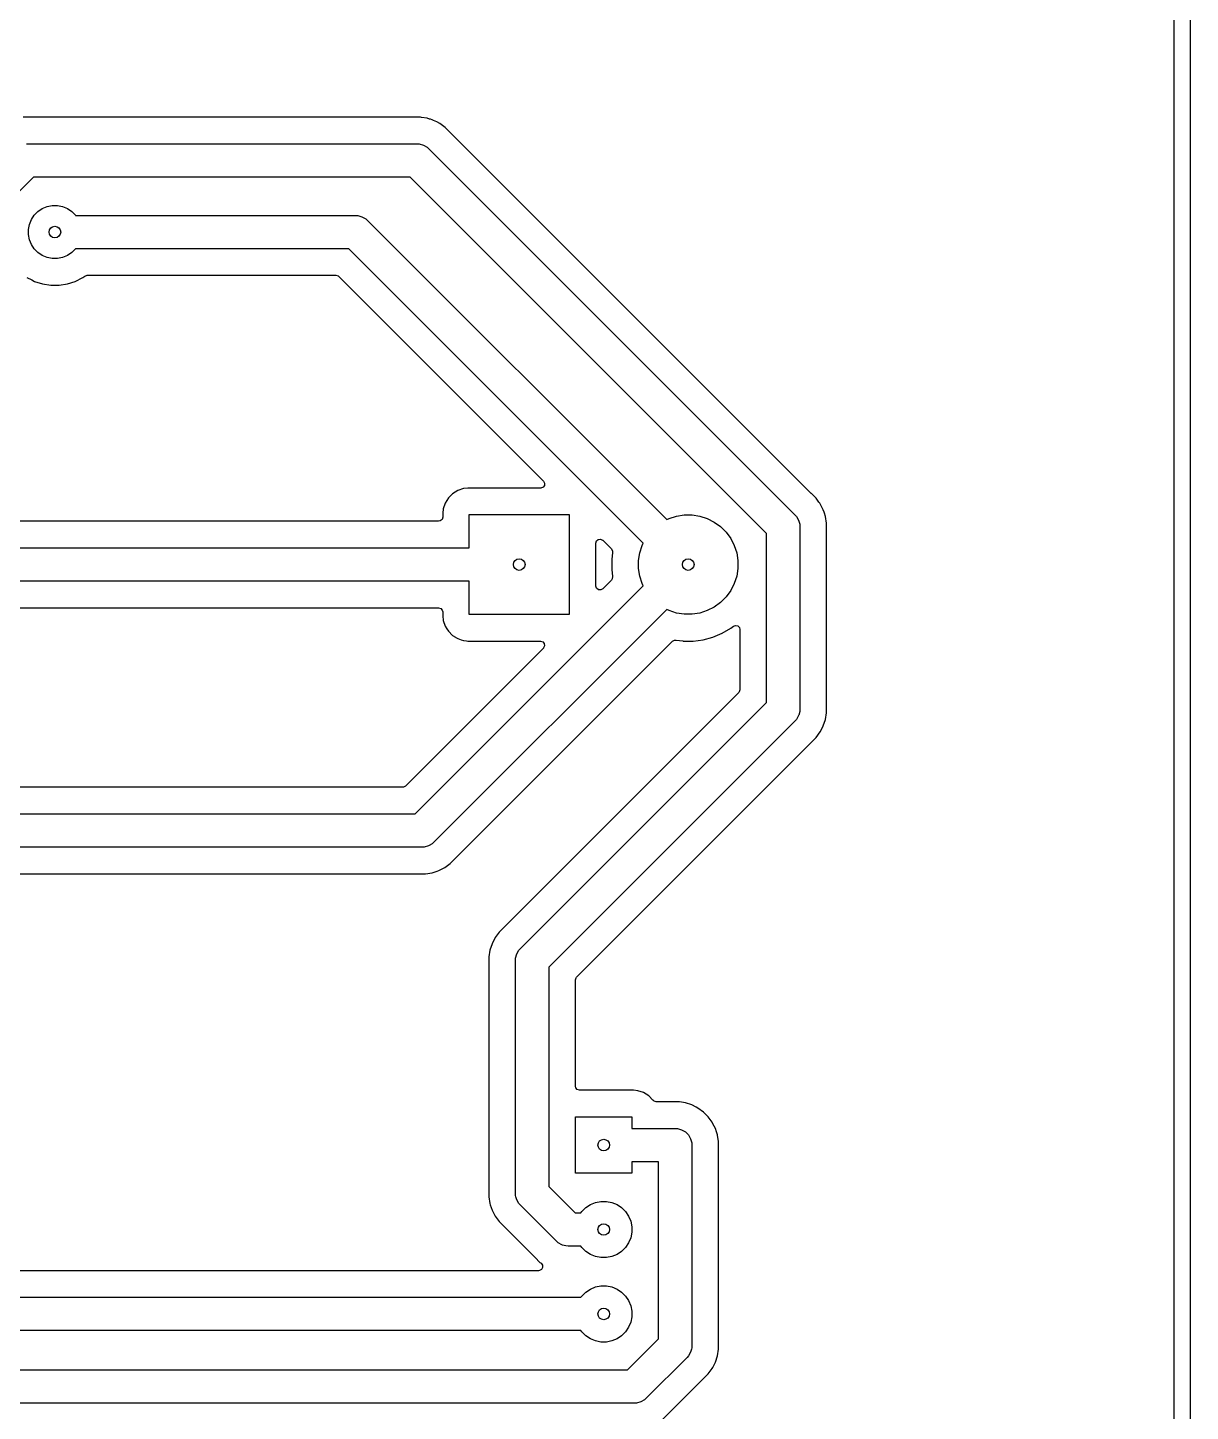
# Model space of a CAD drawing. Extents: x 20 to 124, y -124 to -20.
# Drawn here: x 89.05 to 124, y -102.44 to -60.82 of the extents above; entities that cross this region are included whole.
import ezdxf

# ---------------------------------------------------------------- set-up
doc = ezdxf.new("R2010")
doc.units = 0
doc.layers.add('BLACK', color=7, linetype='CONTINUOUS')
doc.layers.add('WHITE', color=7, linetype='CONTINUOUS')

msp = doc.modelspace()

# ---------------------------------------------------------------- linework, layer by layer
at = {"layer": 'BLACK', "linetype": 'CONTINUOUS'}
for p, q in [((123.4995, -20.6245), (123.4995, -123.3755)), ((100.854252, -63.5152), (88.907548, -63.5152)), ((100.881895, -63.519578), (100.854252, -63.5152)), ((101.056435, -63.547222), (100.881895, -63.519578)), ((101.129903, -63.571094), (101.056435, -63.547222)), ((101.153776, -63.578851), (101.129903, -63.571094)), ((101.204415, -63.595304), (101.153776, -63.578851)), ((101.251123, -63.610481), (101.204415, -63.595304)), ((101.342314, -63.656946), (101.251123, -63.610481)), ((101.433511, -63.703413), (101.342314, -63.656946)), ((101.599119, -63.823734), (101.433511, -63.703413)), ((101.59912, -63.823735), (101.599119, -63.823734)), ((101.599121, -63.823736), (101.59912, -63.823735)), ((112.605592, -74.830208), (101.599121, -63.823736)), ((89.0099, -64.3157), (100.7519, -64.3157)), ((100.7519, -64.3157), (100.817148, -64.319977)), ((100.817148, -64.319977), (100.817163, -64.319977)), ((100.817163, -64.319977), (100.943242, -64.35376)), ((100.943242, -64.35376), (101.056281, -64.419023)), ((101.056281, -64.419023), (101.056296, -64.419038)), ((101.056296, -64.419038), (101.105453, -64.462147)), ((101.105453, -64.462147), (112.115054, -75.471747)), ((89.217007, -65.3157), (87.7886, -66.744106)), ((100.544794, -65.3157), (89.217007, -65.3157)), ((111.2615, -76.032406), (100.544794, -65.3157)), ((89.158363, -66.592883), (89.245492, -66.462485)), ((89.245492, -66.462485), (89.356385, -66.351592)), ((89.356385, -66.351592), (89.486783, -66.264463)), ((89.486783, -66.264463), (89.631672, -66.204448)), ((89.631672, -66.204448), (89.785486, -66.173852)), ((89.785486, -66.173852), (89.942314, -66.173852)), ((89.942314, -66.173852), (90.096128, -66.204448)), ((90.096128, -66.204448), (90.241017, -66.264463)), ((90.241017, -66.264463), (90.371415, -66.351592)), ((90.371415, -66.351592), (90.482308, -66.462485)), ((90.482308, -66.462485), (90.487329, -66.47)), ((90.487329, -66.47), (98.9039, -66.47)), ((98.9039, -66.47), (98.969148, -66.474277)), ((98.969148, -66.474277), (98.969163, -66.474277)), ((98.969163, -66.474277), (99.095242, -66.50806)), ((99.095242, -66.50806), (99.208281, -66.573323)), ((99.208281, -66.573323), (99.208296, -66.573338)), ((99.208296, -66.573338), (99.257453, -66.616447)), ((89.067752, -66.891586), (89.098348, -66.737772)), ((89.067752, -67.048414), (89.067752, -66.891586)), ((89.098348, -66.737772), (89.158363, -66.592883)), ((99.257453, -66.616447), (108.260523, -75.619517)), ((89.098348, -67.202228), (89.067752, -67.048414)), ((89.158363, -67.347117), (89.098348, -67.202228)), ((89.245492, -67.477515), (89.158363, -67.347117)), ((89.356385, -67.588408), (89.245492, -67.477515)), ((89.486783, -67.675537), (89.356385, -67.588408)), ((89.631672, -67.735552), (89.486783, -67.675537)), ((89.785486, -67.766148), (89.631672, -67.735552)), ((89.942314, -67.766148), (89.785486, -67.766148)), ((90.096128, -67.735552), (89.942314, -67.766148)), ((90.241017, -67.675537), (90.096128, -67.735552)), ((90.371415, -67.588408), (90.241017, -67.675537)), ((90.482308, -67.477515), (90.371415, -67.588408)), ((90.487329, -67.47), (90.482308, -67.477515)), ((98.696794, -67.47), (90.487329, -67.47)), ((107.553417, -76.326623), (98.696794, -67.47)), ((89.025055, -68.33887), (89.167517, -68.411458)), ((89.167517, -68.411458), (89.249516, -68.453239)), ((89.249516, -68.453239), (89.249518, -68.453239)), ((89.249518, -68.453239), (89.249521, -68.453241)), ((89.249521, -68.453241), (89.489115, -68.53109)), ((89.489115, -68.53109), (89.737938, -68.5705)), ((89.737938, -68.5705), (89.737939, -68.5705)), ((89.737939, -68.5705), (89.989861, -68.5705)), ((89.989861, -68.5705), (89.989862, -68.5705)), ((89.989862, -68.5705), (90.238685, -68.53109)), ((90.238685, -68.53109), (90.478279, -68.453241)), ((90.478279, -68.453241), (90.702745, -68.33887)), ((90.702745, -68.33887), (90.764253, -68.294181)), ((90.764253, -68.294181), (90.830058, -68.270702)), ((90.830058, -68.270702), (90.837138, -68.2705)), ((90.837138, -68.2705), (98.313853, -68.2705)), ((98.313853, -68.2705), (98.380892, -68.290185)), ((98.380892, -68.290185), (98.401534, -68.306819)), ((98.401534, -68.306819), (101.49587, -71.401155)), ((101.49587, -71.401155), (104.552535, -74.457819)), ((104.552535, -74.457819), (104.58602, -74.519142)), ((101.821637, -74.840184), (101.694084, -74.967737)), ((101.974376, -74.744211), (101.821637, -74.840184)), ((102.144645, -74.684631), (101.974376, -74.744211)), ((102.14465, -74.68463), (102.144645, -74.684631)), ((102.278939, -74.6695), (102.14465, -74.68463)), ((104.464854, -74.6695), (102.278939, -74.6695)), ((104.4737, -74.669184), (104.464854, -74.6695)), ((104.539164, -74.644767), (104.4737, -74.669184)), ((104.581036, -74.588834), (104.539164, -74.644767)), ((104.58602, -74.519142), (104.581036, -74.588834)), ((112.605607, -74.830222), (112.605592, -74.830208)), ((112.608718, -74.833333), (112.605607, -74.830222)), ((112.608719, -74.833334), (112.608718, -74.833333)), ((112.753466, -74.978081), (112.608719, -74.833334)), ((101.53853, -75.29075), (101.5234, -75.425039)), ((101.538531, -75.290745), (101.53853, -75.29075)), ((101.598111, -75.120476), (101.538531, -75.290745)), ((101.694084, -74.967737), (101.598111, -75.120476)), ((112.753468, -74.978084), (112.753466, -74.978081)), ((112.753469, -74.978085), (112.753468, -74.978084)), ((112.835781, -75.091378), (112.753469, -74.978085)), ((112.835782, -75.09138), (112.835781, -75.091378)), ((112.835783, -75.091382), (112.835782, -75.09138)), ((112.856921, -75.120476), (112.835783, -75.091382)), ((112.873786, -75.143689), (112.856921, -75.120476)), ((112.966721, -75.326081), (112.873786, -75.143689)), ((101.3994, -75.6695), (81.11931, -75.6695)), ((101.450911, -75.658294), (101.3994, -75.6695)), ((101.503715, -75.612539), (101.450911, -75.658294)), ((101.5234, -75.5455), (101.503715, -75.612539)), ((101.5234, -75.425039), (101.5234, -75.5455)), ((102.3239, -76.47), (102.3239, -75.47)), ((102.3239, -75.47), (105.3239, -75.47)), ((105.3239, -75.47), (105.3239, -78.47)), ((108.260523, -75.619517), (108.329875, -75.584181)), ((108.329875, -75.584181), (108.553732, -75.511445)), ((108.553732, -75.511445), (108.786211, -75.474624)), ((108.786211, -75.474624), (109.021589, -75.474624)), ((109.021589, -75.474624), (109.254068, -75.511445)), ((109.254068, -75.511445), (109.477925, -75.584181)), ((109.477925, -75.584181), (109.687648, -75.69104)), ((109.687648, -75.69104), (109.878072, -75.829391)), ((112.115054, -75.471747), (112.158169, -75.520911)), ((112.158169, -75.520911), (112.158177, -75.520919)), ((112.158177, -75.520919), (112.22344, -75.633958)), ((112.22344, -75.633958), (112.22344, -75.633959)), ((112.22344, -75.633959), (112.257223, -75.760037)), ((112.966723, -75.326087), (112.966721, -75.326081)), ((112.988912, -75.394379), (112.966723, -75.326087)), ((112.998876, -75.425046), (112.988912, -75.394379)), ((113.029977, -75.520766), (112.998876, -75.425046)), ((113.062, -75.722948), (113.029977, -75.520766)), ((113.062, -81.426452), (113.062, -75.722948)), ((109.878072, -75.829391), (110.044509, -75.995828)), ((110.044509, -75.995828), (110.18286, -76.186252)), ((111.2615, -81.116993), (111.2615, -76.032406)), ((112.257223, -75.760037), (112.257223, -75.760052)), ((112.257223, -75.760052), (112.2615, -75.8253)), ((112.2615, -75.8253), (112.2615, -81.3241)), ((78.173107, -76.47), (102.3239, -76.47)), ((106.1244, -76.329046), (106.144085, -76.262007)), ((106.1244, -77.610952), (106.1244, -76.329046)), ((106.144085, -76.262007), (106.196889, -76.216252)), ((106.196889, -76.216252), (106.266047, -76.206308)), ((106.266047, -76.206308), (106.329603, -76.235333)), ((106.329603, -76.235333), (106.336081, -76.241365)), ((106.336081, -76.241365), (106.596286, -76.50157)), ((106.596286, -76.50157), (106.629771, -76.562893)), ((106.629771, -76.562893), (106.631544, -76.605436)), ((107.445345, -76.619832), (107.518081, -76.395975)), ((107.518081, -76.395975), (107.553417, -76.326623)), ((110.18286, -76.186252), (110.289719, -76.395975)), ((110.289719, -76.395975), (110.362455, -76.619832)), ((106.603401, -76.819206), (106.6034, -76.819223)), ((106.6034, -76.819223), (106.6034, -77.120776)), ((106.631544, -76.605436), (106.603401, -76.819206)), ((107.408524, -76.852311), (107.445345, -76.619832)), ((107.408524, -77.087689), (107.408524, -76.852311)), ((110.362455, -76.619832), (110.399276, -76.852311)), ((110.399276, -76.852311), (110.399276, -77.087689)), ((106.620778, -77.403596), (106.596286, -77.438427)), ((106.6034, -77.120776), (106.603401, -77.120793)), ((106.603401, -77.120793), (106.631544, -77.334561)), ((106.631544, -77.334561), (106.620778, -77.403596)), ((107.445345, -77.320168), (107.408524, -77.087689)), ((107.518081, -77.544025), (107.445345, -77.320168)), ((110.362455, -77.320168), (110.289719, -77.544025)), ((110.399276, -77.087689), (110.362455, -77.320168)), ((102.3239, -77.47), (77.966, -77.47)), ((100.696794, -84.47), (107.553417, -77.613376)), ((102.3239, -78.47), (102.3239, -77.47)), ((106.124716, -77.619798), (106.1244, -77.610952)), ((106.149133, -77.685263), (106.124716, -77.619798)), ((106.205067, -77.727134), (106.149133, -77.685263)), ((106.274758, -77.732118), (106.205067, -77.727134)), ((106.336081, -77.698633), (106.274758, -77.732118)), ((106.596286, -77.438427), (106.336081, -77.698633)), ((107.553417, -77.613376), (107.518081, -77.544025)), ((110.18286, -77.753748), (110.044509, -77.944172)), ((110.289719, -77.544025), (110.18286, -77.753748)), ((109.878072, -78.110609), (109.687648, -78.24896)), ((110.044509, -77.944172), (109.878072, -78.110609)), ((78.068352, -78.2705), (101.3994, -78.2705)), ((108.260523, -78.320482), (101.257453, -85.323553)), ((101.3994, -78.2705), (101.466439, -78.290185)), ((101.466439, -78.290185), (101.512194, -78.342989)), ((101.512194, -78.342989), (101.5234, -78.3945)), ((101.5234, -78.3945), (101.5234, -78.514954)), ((101.5234, -78.514954), (101.53853, -78.649249)), ((101.53853, -78.649249), (101.538531, -78.649254)), ((101.538531, -78.649254), (101.598111, -78.819523)), ((105.3239, -78.47), (102.3239, -78.47)), ((108.329875, -78.355819), (108.260523, -78.320482)), ((108.553732, -78.428555), (108.329875, -78.355819)), ((108.786211, -78.465376), (108.553732, -78.428555)), ((109.021589, -78.465376), (108.786211, -78.465376)), ((109.254068, -78.428555), (109.021589, -78.465376)), ((109.477925, -78.355819), (109.254068, -78.428555)), ((109.687648, -78.24896), (109.477925, -78.355819)), ((101.598111, -78.819523), (101.652249, -78.905682)), ((101.652249, -78.905682), (101.694084, -78.972262)), ((101.694084, -78.972262), (101.821638, -79.099816)), ((109.644958, -79.153087), (109.923568, -79.037683)), ((109.923568, -79.037683), (110.184732, -78.8869)), ((110.184732, -78.8869), (110.261515, -78.827981)), ((110.261515, -78.827981), (110.326682, -78.802789)), ((110.326682, -78.802789), (110.395127, -78.816827)), ((110.395127, -78.816827), (110.445117, -78.865641)), ((110.445117, -78.865641), (110.461, -78.926359)), ((110.461, -78.926359), (110.461, -80.734053)), ((104.552534, -79.482181), (100.401534, -83.633181)), ((101.751119, -85.961966), (108.435473, -79.27761)), ((101.821638, -79.099816), (101.906417, -79.153086)), ((101.906417, -79.153086), (101.922218, -79.163015)), ((101.922218, -79.163015), (101.974378, -79.195789)), ((101.974378, -79.195789), (102.0754, -79.231138)), ((102.0754, -79.231138), (102.144645, -79.255368)), ((102.144645, -79.255368), (102.14465, -79.255369)), ((102.14465, -79.255369), (102.235146, -79.265565)), ((102.235146, -79.265565), (102.27894, -79.270499)), ((102.27894, -79.270499), (102.278943, -79.2705)), ((102.278943, -79.2705), (102.278946, -79.2705)), ((102.278946, -79.2705), (104.464853, -79.2705)), ((104.464853, -79.2705), (104.531892, -79.290185)), ((104.531892, -79.290185), (104.577647, -79.342989)), ((104.558566, -79.475703), (104.552534, -79.482181)), ((104.587591, -79.412147), (104.558566, -79.475703)), ((104.577647, -79.342989), (104.587591, -79.412147)), ((108.435473, -79.27761), (108.496794, -79.244127)), ((108.496794, -79.244127), (108.539333, -79.242354)), ((108.539333, -79.242354), (108.740713, -79.268866)), ((108.740713, -79.268866), (108.753101, -79.270498)), ((108.753101, -79.270498), (108.753117, -79.2705)), ((108.753117, -79.2705), (108.753124, -79.2705)), ((108.753124, -79.2705), (109.054676, -79.2705)), ((109.054676, -79.2705), (109.054683, -79.2705)), ((109.054683, -79.2705), (109.353668, -79.231138)), ((109.353668, -79.231138), (109.644958, -79.153087)), ((110.461, -80.734053), (110.441315, -80.801092)), ((110.424681, -80.821734), (103.220236, -88.026178)), ((103.858647, -88.519847), (111.2615, -81.116993)), ((110.441315, -80.801092), (110.424681, -80.821734)), ((112.22344, -81.515442), (112.158177, -81.628481)), ((112.226511, -81.50398), (112.22344, -81.515442)), ((112.257223, -81.389363), (112.226511, -81.50398)), ((112.2615, -81.3241), (112.257223, -81.389347)), ((112.257223, -81.389347), (112.257223, -81.389363)), ((113.029977, -81.628634), (113.062, -81.426452)), ((112.115053, -81.677654), (104.7122, -89.080506)), ((112.158168, -81.628489), (112.115053, -81.677654)), ((112.158177, -81.628481), (112.158168, -81.628489)), ((112.883075, -81.987481), (112.96672, -81.823319)), ((112.96672, -81.823319), (113.029977, -81.628634)), ((109.140314, -85.784471), (112.753466, -82.171319)), ((112.753466, -82.171319), (112.873786, -82.005711)), ((112.873786, -82.005711), (112.883075, -81.987481)), ((100.401534, -83.633181), (100.340211, -83.666666)), ((100.313853, -83.6695), (86.837138, -83.6695)), ((100.340211, -83.666666), (100.313853, -83.6695)), ((86.487329, -84.47), (100.696794, -84.47)), ((100.9039, -85.47), (86.487329, -85.47)), ((100.969148, -85.465723), (100.9039, -85.47)), ((100.969163, -85.465723), (100.969148, -85.465723)), ((101.095242, -85.43194), (100.969163, -85.465723)), ((101.12133, -85.416878), (101.095242, -85.43194)), ((101.208281, -85.366677), (101.12133, -85.416878)), ((101.208296, -85.366661), (101.208281, -85.366677)), ((101.257453, -85.323553), (101.208296, -85.366661)), ((101.403119, -86.17522), (101.551465, -86.099634)), ((101.551465, -86.099634), (101.585511, -86.082287)), ((101.585511, -86.082287), (101.751119, -85.961966)), ((105.549019, -89.375766), (109.140314, -85.784471)), ((86.837138, -86.2705), (101.006251, -86.2705)), ((101.006251, -86.2705), (101.006252, -86.2705)), ((101.006252, -86.2705), (101.208435, -86.238477)), ((101.208435, -86.238477), (101.35519, -86.190793)), ((101.35519, -86.190793), (101.403119, -86.17522)), ((103.093749, -88.203887), (103.006981, -88.374176)), ((103.09991, -88.191793), (103.093749, -88.203886)), ((103.093749, -88.203886), (103.093749, -88.203887)), ((103.099913, -88.191787), (103.09991, -88.191793)), ((103.220231, -88.026184), (103.099913, -88.191787)), ((103.220236, -88.026178), (103.220231, -88.026184)), ((102.943722, -88.568865), (102.9117, -88.771048)), ((103.006981, -88.374176), (102.943722, -88.568865)), ((103.75026, -88.682058), (103.815523, -88.569019)), ((103.815523, -88.569019), (103.815538, -88.569003)), ((103.815538, -88.569003), (103.858647, -88.519847)), ((102.9117, -88.771048), (102.9117, -95.989251)), ((103.7122, -88.8734), (103.716477, -88.808152)), ((103.7122, -95.8869), (103.7122, -88.8734)), ((103.716477, -88.808137), (103.75026, -88.682058)), ((103.716477, -88.808152), (103.716477, -88.808137)), ((104.7122, -89.080506), (104.7122, -95.679793)), ((105.5127, -89.463447), (105.532385, -89.396408)), ((105.5127, -92.6555), (105.5127, -89.463447)), ((105.532385, -89.396408), (105.549019, -89.375766)), ((105.523906, -92.707011), (105.5127, -92.6555)), ((105.569661, -92.759815), (105.523906, -92.707011)), ((105.6367, -92.7795), (105.569661, -92.759815)), ((107.258854, -92.7795), (105.6367, -92.7795)), ((107.25886, -92.7795), (107.258854, -92.7795)), ((107.393149, -92.79463), (107.25886, -92.7795)), ((107.393154, -92.794631), (107.393149, -92.79463)), ((107.563423, -92.854211), (107.393154, -92.794631)), ((107.716162, -92.950184), (107.563423, -92.854211)), ((107.843716, -93.077738), (107.716162, -92.950184)), ((107.847765, -93.082815), (107.843716, -93.077738)), ((107.877671, -93.109815), (107.847765, -93.082815)), ((107.94471, -93.1295), (107.877671, -93.109815)), ((108.617951, -93.1295), (107.94471, -93.1295)), ((108.617952, -93.1295), (108.617951, -93.1295)), ((108.645595, -93.133878), (108.617952, -93.1295)), ((108.820134, -93.161522), (108.645595, -93.133878)), ((109.014823, -93.224781), (108.820134, -93.161522)), ((105.5139, -95.28), (105.5139, -93.58)), ((105.5139, -93.58), (107.2139, -93.58)), ((107.2139, -93.58), (107.2139, -93.93)), ((109.140253, -93.288691), (109.014823, -93.224781)), ((109.19721, -93.317713), (109.140253, -93.288691)), ((109.197212, -93.317714), (109.19721, -93.317713)), ((109.197213, -93.317715), (109.197212, -93.317714)), ((109.362813, -93.438028), (109.197213, -93.317715)), ((109.507571, -93.582786), (109.362813, -93.438028)), ((109.620156, -93.737749), (109.507571, -93.582786)), ((107.2139, -93.93), (108.5156, -93.93)), ((108.5156, -93.93), (108.580863, -93.934278)), ((108.580863, -93.934278), (108.706942, -93.96806)), ((108.706942, -93.96806), (108.819981, -94.033323)), ((108.819981, -94.033323), (108.912277, -94.125619)), ((109.627887, -93.74839), (109.620156, -93.737749)), ((109.687103, -93.864607), (109.627887, -93.74839)), ((109.720818, -93.930776), (109.687103, -93.864607)), ((109.720818, -93.930778), (109.720818, -93.930776)), ((109.72082, -93.930781), (109.720818, -93.930778)), ((109.754727, -94.035137), (109.72082, -93.930781)), ((109.784077, -94.125465), (109.754727, -94.035137)), ((108.912277, -94.125619), (108.97754, -94.238658)), ((108.97754, -94.238658), (109.011322, -94.364737)), ((109.011322, -94.364737), (109.0156, -94.43)), ((109.0156, -94.43), (109.0156, -100.4643)), ((109.785529, -94.134631), (109.784077, -94.125465)), ((109.8161, -94.327648), (109.785529, -94.134631)), ((109.8161, -100.361948), (109.8161, -94.327648)), ((107.2139, -95.28), (105.5139, -95.28)), ((108.0156, -94.93), (107.2139, -94.93)), ((107.2139, -94.93), (107.2139, -95.28)), ((108.0156, -100.257193), (108.0156, -94.93)), ((104.7122, -95.679793), (105.502407, -96.47)), ((102.9117, -95.989251), (102.943722, -96.19143)), ((103.716477, -95.952147), (103.7122, -95.8869)), ((103.716477, -95.952163), (103.716477, -95.952147)), ((103.726415, -95.989251), (103.716477, -95.952163)), ((103.75026, -96.078242), (103.726415, -95.989251)), ((103.815523, -96.191281), (103.75026, -96.078242)), ((106.117158, -96.156601), (106.280585, -96.124093)), ((106.280585, -96.124093), (106.447215, -96.124093)), ((106.447215, -96.124093), (106.610642, -96.156601)), ((102.943722, -96.19143), (102.943723, -96.191438)), ((102.943723, -96.191438), (102.954477, -96.224534)), ((102.954477, -96.224534), (102.954478, -96.224535)), ((102.954478, -96.224535), (103.00698, -96.386119)), ((103.00698, -96.386119), (103.050118, -96.470781)), ((103.050118, -96.470781), (103.099913, -96.568511)), ((103.815538, -96.191296), (103.815523, -96.191281)), ((103.858647, -96.240453), (103.815538, -96.191296)), ((104.941747, -97.323554), (103.858647, -96.240453)), ((105.502407, -96.47), (105.680626, -96.47)), ((105.680626, -96.47), (105.706841, -96.430766)), ((105.706841, -96.430766), (105.824666, -96.312941)), ((105.824666, -96.312941), (105.963213, -96.220367)), ((105.963213, -96.220367), (106.117158, -96.156601)), ((106.610642, -96.156601), (106.764587, -96.220367)), ((106.764587, -96.220367), (106.903134, -96.312941)), ((106.903134, -96.312941), (107.020959, -96.430766)), ((107.020959, -96.430766), (107.113533, -96.569313)), ((103.099913, -96.568511), (103.220234, -96.734119)), ((103.220234, -96.734119), (103.220235, -96.73412)), ((103.220235, -96.73412), (103.220236, -96.734121)), ((103.220236, -96.734121), (104.300208, -97.814092)), ((107.113533, -96.569313), (107.177299, -96.723258)), ((107.177299, -96.723258), (107.209807, -96.886685)), ((107.209807, -96.886685), (107.209807, -97.053315)), ((104.990911, -97.366669), (104.941747, -97.323554)), ((104.990919, -97.366677), (104.990911, -97.366669)), ((105.103958, -97.43194), (104.990919, -97.366677)), ((107.113533, -97.370687), (107.020959, -97.509234)), ((107.177299, -97.216742), (107.113533, -97.370687)), ((107.209807, -97.053315), (107.177299, -97.216742)), ((105.128739, -97.43858), (105.103958, -97.43194)), ((105.230037, -97.465723), (105.128739, -97.43858)), ((105.230052, -97.465723), (105.230037, -97.465723)), ((105.2953, -97.47), (105.230052, -97.465723)), ((105.680626, -97.47), (105.2953, -97.47)), ((105.706841, -97.509234), (105.680626, -97.47)), ((105.824666, -97.627059), (105.706841, -97.509234)), ((105.963213, -97.719633), (105.824666, -97.627059)), ((106.117158, -97.783399), (105.963213, -97.719633)), ((106.280585, -97.815907), (106.117158, -97.783399)), ((106.610642, -97.783399), (106.447215, -97.815907)), ((106.764587, -97.719633), (106.610642, -97.783399)), ((106.903134, -97.627059), (106.764587, -97.719633)), ((107.020959, -97.509234), (106.903134, -97.627059)), ((104.40715, -98.2095), (72.341247, -98.2095)), ((104.300208, -97.814092), (104.300222, -97.814107)), ((104.300222, -97.814107), (104.303333, -97.817218)), ((104.303333, -97.817218), (104.303334, -97.817219)), ((104.303334, -97.817219), (104.448081, -97.961966)), ((104.435236, -98.206277), (104.40715, -98.2095)), ((104.496075, -98.17192), (104.435236, -98.206277)), ((104.448081, -97.961966), (104.448084, -97.961968)), ((104.448084, -97.961968), (104.448085, -97.961969)), ((104.448085, -97.961969), (104.480035, -97.985182)), ((104.480035, -97.985182), (104.522701, -98.040511)), ((104.52868, -98.110125), (104.496075, -98.17192)), ((104.522701, -98.040511), (104.52868, -98.110125)), ((106.447215, -97.815907), (106.280585, -97.815907)), ((71.958307, -99.01), (105.680626, -99.01)), ((105.680626, -99.01), (105.706841, -98.970766)), ((105.706841, -98.970766), (105.824666, -98.852941)), ((105.824666, -98.852941), (105.963213, -98.760367)), ((105.963213, -98.760367), (106.117158, -98.696601)), ((106.117158, -98.696601), (106.280585, -98.664093)), ((106.280585, -98.664093), (106.447215, -98.664093)), ((106.447215, -98.664093), (106.610642, -98.696601)), ((106.610642, -98.696601), (106.764587, -98.760367)), ((106.764587, -98.760367), (106.903134, -98.852941)), ((106.903134, -98.852941), (107.020959, -98.970766)), ((107.020959, -98.970766), (107.113533, -99.109313)), ((107.113533, -99.109313), (107.177299, -99.263258)), ((107.177299, -99.263258), (107.209807, -99.426685)), ((107.209807, -99.426685), (107.209807, -99.593315)), ((107.177299, -99.756742), (107.113533, -99.910687)), ((107.209807, -99.593315), (107.177299, -99.756742)), ((105.680626, -100.01), (71.7512, -100.01)), ((105.706841, -100.049234), (105.680626, -100.01)), ((105.824666, -100.167059), (105.706841, -100.049234)), ((105.963213, -100.259633), (105.824666, -100.167059)), ((106.117158, -100.323399), (105.963213, -100.259633)), ((106.764587, -100.259633), (106.610642, -100.323399)), ((106.903134, -100.167059), (106.764587, -100.259633)), ((107.020959, -100.049234), (106.903134, -100.167059)), ((107.113533, -99.910687), (107.020959, -100.049234)), ((107.079894, -101.1929), (108.0156, -100.257193)), ((106.280585, -100.355907), (106.117158, -100.323399)), ((106.447215, -100.355907), (106.280585, -100.355907)), ((106.610642, -100.323399), (106.447215, -100.355907)), ((108.97754, -100.655642), (108.912277, -100.768681)), ((109.001385, -100.566651), (108.97754, -100.655642)), ((109.011323, -100.529563), (109.001385, -100.566651)), ((109.0156, -100.4643), (109.011323, -100.529547)), ((109.011323, -100.529547), (109.011323, -100.529563)), ((109.784077, -100.768834), (109.8161, -100.566651)), ((109.8161, -100.566651), (109.8161, -100.361948)), ((108.869154, -100.817853), (107.640553, -102.046453)), ((108.912261, -100.768696), (108.869154, -100.817853)), ((108.912277, -100.768681), (108.912261, -100.768696)), ((109.627887, -101.14591), (109.64116, -101.11986)), ((109.64116, -101.11986), (109.720821, -100.963518)), ((109.720821, -100.963518), (109.784077, -100.768834)), ((30.927207, -101.1929), (107.079894, -101.1929)), ((108.134219, -102.684866), (109.35575, -101.463332)), ((109.35575, -101.463332), (109.355757, -101.463327)), ((109.355757, -101.463327), (109.362817, -101.456267)), ((109.362817, -101.456267), (109.362819, -101.456266)), ((109.362819, -101.456266), (109.507566, -101.311519)), ((109.507566, -101.311519), (109.627887, -101.14591)), ((107.287, -102.1929), (30.7201, -102.1929)), ((107.352248, -102.188623), (107.287, -102.1929)), ((107.352263, -102.188623), (107.352248, -102.188623)), ((107.478342, -102.15484), (107.352263, -102.188623)), ((107.591381, -102.089577), (107.478342, -102.15484)), ((107.591396, -102.089561), (107.591381, -102.089577)), ((107.640553, -102.046453), (107.591396, -102.089561))]:
    msp.add_line(p, q, dxfattribs=at)
at = {"layer": 'BLACK'}
for centre in [(89.8639, -66.97), (103.8239, -76.97), (108.9039, -76.97), (106.3639, -94.43), (106.3639, -96.97), (106.3639, -99.51)]:
    msp.add_circle(centre, 0.175, dxfattribs=at)
at = {"layer": 'WHITE', "linetype": 'CONTINUOUS'}
msp.add_line((124, -20), (124, -124), dxfattribs=at)
at = {"layer": 'WHITE'}
for centre in [(89.8639, -66.97), (103.8239, -76.97), (108.9039, -76.97), (106.3639, -94.43), (106.3639, -96.97), (106.3639, -99.51)]:
    msp.add_circle(centre, 0.175, dxfattribs=at)

doc.saveas('drawing.dxf')
